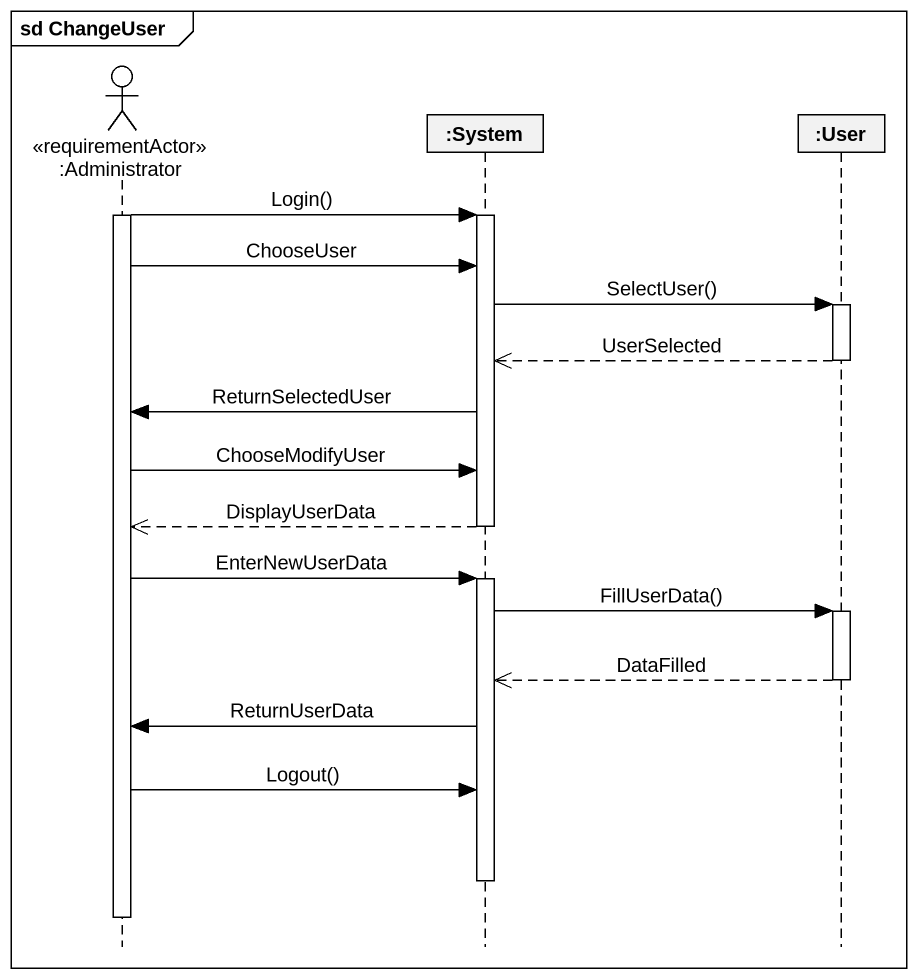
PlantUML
@startuml
mainframe sd ChangeUser
hide footbox
actor ":Administrator" as Administrator <<requirementActor>>
participant ":System" as System
participant ":User" as User

activate Administrator
Administrator -> System : Login()
activate System
Administrator -> System : ChooseUser
System -> User : SelectUser()
activate User
User -->> System : UserSelected
deactivate User
System -> Administrator : ReturnSelectedUser
Administrator -> System : ChooseModifyUser
System -->> Administrator : DisplayUserData
deactivate System
Administrator -> System : EnterNewUserData
activate System
System -> User : FillUserData()
activate User
User -->> System : DataFilled
deactivate User
System -> Administrator : ReturnUserData
Administrator -> System : Logout()
deactivate System
deactivate Administrator
@enduml
